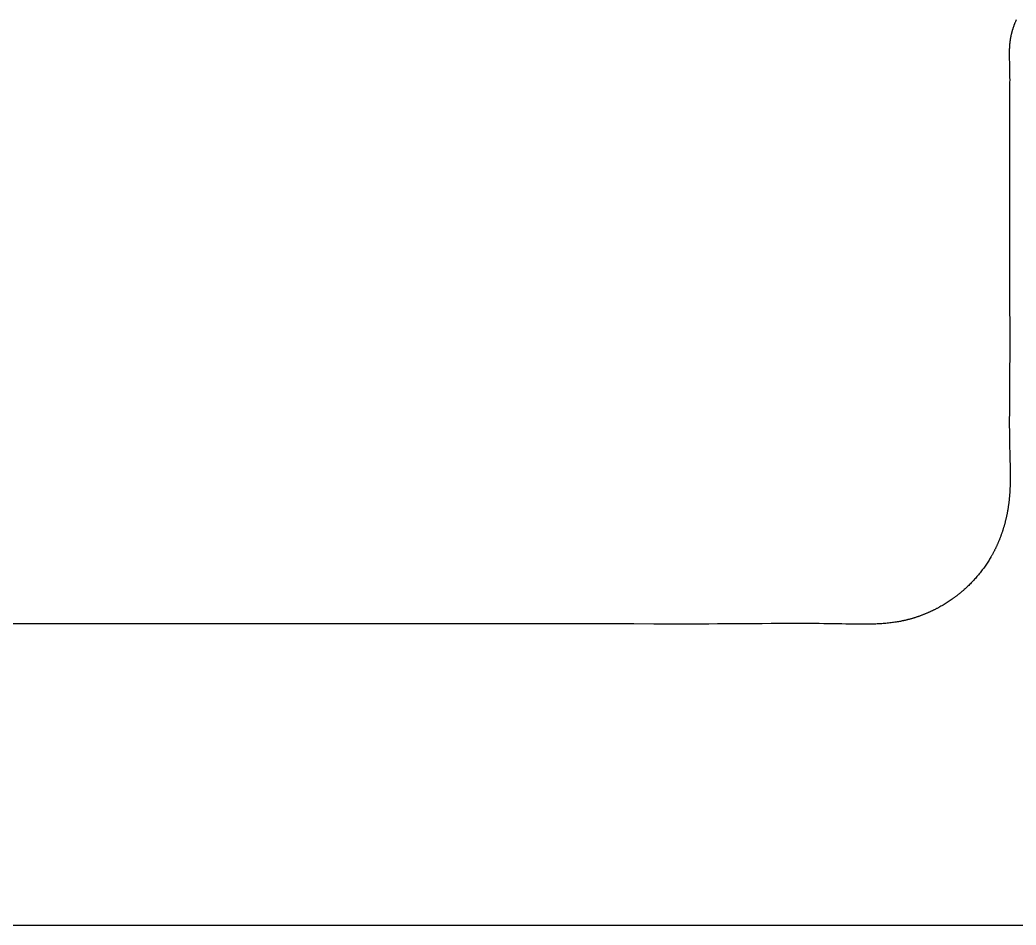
# Model space of a CAD drawing. Header units: millimetres. Extents: x -9 to 276, y -90 to 14.
# Drawn here: x 246.3 to 253.65, y 7.03 to 13.71 of the extents above; entities that cross this region are included whole.
import ezdxf

# ---------------------------------------------------------------- set-up
doc = ezdxf.new("R2010")
doc.units = ezdxf.units.MM
doc.layers.add('BLACK', color=7, linetype='CONTINUOUS')

msp = doc.modelspace()

# ---------------------------------------------------------------- linework, layer by layer
at = {"layer": 'BLACK', "linetype": 'Continuous'}
for p, q in [((253.635461, 13.671354), (253.634285, 13.668279)), ((253.636655, 13.674423), (253.635461, 13.671354)), ((253.637869, 13.677485), (253.636655, 13.674423)), ((253.639101, 13.68054), (253.637869, 13.677485)), ((253.640352, 13.683588), (253.639101, 13.68054)), ((253.641621, 13.686628), (253.640352, 13.683588)), ((253.642909, 13.689661), (253.641621, 13.686628)), ((253.644215, 13.692686), (253.642909, 13.689661)), ((253.64554, 13.695702), (253.644215, 13.692686)), ((253.648243, 13.701709), (253.64554, 13.695702)), ((253.651018, 13.70768), (253.648243, 13.701709)), ((253.613387, 13.599537), (253.612668, 13.596386)), ((253.614125, 13.602686), (253.613387, 13.599537)), ((253.614885, 13.605836), (253.614125, 13.602686)), ((253.615664, 13.608983), (253.614885, 13.605836)), ((253.616464, 13.612131), (253.615664, 13.608983)), ((253.617284, 13.615275), (253.616464, 13.612131)), ((253.618125, 13.61842), (253.617284, 13.615275)), ((253.618986, 13.621561), (253.618125, 13.61842)), ((253.619867, 13.624702), (253.618986, 13.621561)), ((253.620768, 13.627838), (253.619867, 13.624702)), ((253.62169, 13.630974), (253.620768, 13.627838)), ((253.622631, 13.634104), (253.62169, 13.630974)), ((253.623592, 13.637233), (253.622631, 13.634104)), ((253.624573, 13.640357), (253.623592, 13.637233)), ((253.625574, 13.643479), (253.624573, 13.640357)), ((253.626594, 13.646595), (253.625574, 13.643479)), ((253.627635, 13.649709), (253.626594, 13.646595)), ((253.628695, 13.652816), (253.627635, 13.649709)), ((253.629774, 13.65592), (253.628695, 13.652816)), ((253.630873, 13.659017), (253.629774, 13.65592)), ((253.631991, 13.662111), (253.630873, 13.659017)), ((253.633128, 13.665197), (253.631991, 13.662111)), ((253.634285, 13.668279), (253.633128, 13.665197)), ((253.602078, 13.528401), (253.601483, 13.521444)), ((253.602737, 13.535197), (253.602078, 13.528401)), ((253.60346, 13.541845), (253.602737, 13.535197)), ((253.604246, 13.548357), (253.60346, 13.541845)), ((253.605095, 13.554744), (253.604246, 13.548357)), ((253.606007, 13.561014), (253.605095, 13.554744)), ((253.606615, 13.564913), (253.606007, 13.561014)), ((253.607128, 13.568056), (253.606615, 13.564913)), ((253.607661, 13.571198), (253.607128, 13.568056)), ((253.608215, 13.574344), (253.607661, 13.571198)), ((253.608789, 13.577489), (253.608215, 13.574344)), ((253.609384, 13.580638), (253.608789, 13.577489)), ((253.609999, 13.583785), (253.609384, 13.580638)), ((253.610636, 13.586937), (253.609999, 13.583785)), ((253.611293, 13.590085), (253.610636, 13.586937)), ((253.61197, 13.593237), (253.611293, 13.590085)), ((253.612668, 13.596386), (253.61197, 13.593237)), ((253.599148, 13.466432), (253.599088, 13.457228)), ((253.599088, 13.457228), (253.599102, 13.447477)), ((253.599279, 13.475191), (253.599148, 13.466432)), ((253.59948, 13.483577), (253.599279, 13.475191)), ((253.599749, 13.491645), (253.59948, 13.483577)), ((253.600084, 13.499435), (253.599749, 13.491645)), ((253.600485, 13.506981), (253.600084, 13.499435)), ((253.600952, 13.51431), (253.600485, 13.506981)), ((253.601483, 13.521444), (253.600952, 13.51431)), ((253.599102, 13.447477), (253.599194, 13.437031)), ((253.599194, 13.437031), (253.59937, 13.42565)), ((253.59937, 13.42565), (253.599643, 13.412903)), ((253.599643, 13.412903), (253.600038, 13.397845)), ((253.600038, 13.397845), (253.600541, 13.380557)), ((253.600541, 13.380557), (253.601025, 13.363952)), ((253.601025, 13.363952), (253.601251, 13.355651)), ((253.601251, 13.355651), (253.601459, 13.347353)), ((253.601459, 13.347353), (253.601771, 13.332508)), ((253.601771, 13.332508), (253.602018, 13.317028)), ((253.602018, 13.317028), (253.602199, 13.300786)), ((253.602199, 13.300786), (253.602312, 13.283606)), ((253.60233, 13.245213), (253.602224, 13.222819)), ((253.602312, 13.283606), (253.602357, 13.265222)), ((253.602357, 13.265222), (253.60233, 13.245213)), ((253.601756, 13.166532), (253.601459, 13.133641)), ((253.602027, 13.196356), (253.601756, 13.166532)), ((253.602224, 13.222819), (253.602027, 13.196356)), ((253.601211, 13.099052), (253.601026, 13.062544)), ((253.601459, 13.133641), (253.601211, 13.099052)), ((253.600907, 13.023625), (253.600855, 12.981531)), ((253.601026, 13.062544), (253.600907, 13.023625)), ((253.600855, 12.981531), (253.600872, 12.934952)), ((253.600872, 12.934952), (253.600966, 12.88124)), ((253.600966, 12.88124), (253.601153, 12.813048)), ((253.601153, 12.813048), (253.601213, 12.793371)), ((253.601213, 12.793371), (253.601344, 12.749794)), ((253.601344, 12.749794), (253.601458, 12.706218)), ((253.601458, 12.706218), (253.601579, 12.637753)), ((253.601579, 12.637753), (253.601636, 12.562364)), ((253.601636, 12.562364), (253.601628, 12.476211)), ((253.601628, 12.476211), (253.601548, 12.369356)), ((253.601548, 12.369356), (253.601496, 12.316284)), ((253.601458, 12.278794), (253.601457, 11.851371)), ((253.601496, 12.316284), (253.601458, 12.278794)), ((253.601457, 11.851371), (253.601633, 11.764437)), ((253.601633, 11.764437), (253.601953, 11.641631)), ((253.601953, 11.641631), (253.602169, 11.560964)), ((253.602169, 11.560964), (253.602359, 11.480299)), ((253.602359, 11.480299), (253.602496, 11.399641)), ((253.602496, 11.399641), (253.602536, 11.359314)), ((253.602536, 11.359314), (253.602553, 11.31899)), ((253.602543, 11.278669), (253.602504, 11.23835)), ((253.602553, 11.31899), (253.602543, 11.278669)), ((253.602432, 11.198036), (253.602323, 11.157725)), ((253.602504, 11.23835), (253.602432, 11.198036)), ((253.602174, 11.117418), (253.601983, 11.077115)), ((253.602323, 11.157725), (253.602174, 11.117418)), ((253.601745, 11.036818), (253.601457, 10.996525)), ((253.601983, 11.077115), (253.601745, 11.036818)), ((253.601457, 10.996525), (253.601041, 10.947009)), ((253.600492, 10.884357), (253.600144, 10.839371)), ((253.600885, 10.929339), (253.600492, 10.884357)), ((253.601041, 10.947009), (253.600885, 10.929339)), ((253.6, 10.816875), (253.599884, 10.794376)), ((253.600144, 10.839371), (253.6, 10.816875)), ((253.599801, 10.771873), (253.599757, 10.749366)), ((253.599757, 10.749366), (253.599757, 10.726855)), ((253.599884, 10.794376), (253.599801, 10.771873)), ((253.599757, 10.726855), (253.599806, 10.704339)), ((253.599806, 10.704339), (253.599911, 10.681817)), ((253.599911, 10.681817), (253.600076, 10.659289)), ((253.600076, 10.659289), (253.600308, 10.636754)), ((253.600308, 10.636754), (253.600612, 10.614212)), ((253.600612, 10.614212), (253.600792, 10.602937)), ((253.600792, 10.602937), (253.600992, 10.591661)), ((253.600992, 10.591661), (253.601213, 10.580383)), ((253.601213, 10.580383), (253.601456, 10.569102)), ((253.601456, 10.569102), (253.601975, 10.547599)), ((253.601975, 10.547599), (253.602666, 10.521946)), ((253.602666, 10.521946), (253.603388, 10.496594)), ((253.603388, 10.496594), (253.604024, 10.474336)), ((253.604024, 10.474336), (253.604633, 10.452081)), ((253.604633, 10.452081), (253.605189, 10.429833)), ((253.605189, 10.429833), (253.605439, 10.418713)), ((253.605439, 10.418713), (253.605666, 10.407595)), ((253.605666, 10.407595), (253.605867, 10.396481)), ((253.605867, 10.396481), (253.606038, 10.38537)), ((253.606038, 10.38537), (253.606176, 10.374263)), ((253.606176, 10.374263), (253.606277, 10.363161)), ((253.605942, 10.296657), (253.605697, 10.285596)), ((253.606127, 10.307726), (253.605942, 10.296657)), ((253.606256, 10.318801), (253.606127, 10.307726)), ((253.606332, 10.329883), (253.606256, 10.318801)), ((253.606277, 10.363161), (253.606339, 10.352063)), ((253.606359, 10.34097), (253.606332, 10.329883)), ((253.606339, 10.352063), (253.606359, 10.34097)), ((253.602801, 10.219392), (253.602435, 10.213889)), ((253.603145, 10.224897), (253.602801, 10.219392)), ((253.60347, 10.230404), (253.603145, 10.224897)), ((253.604061, 10.241425), (253.60347, 10.230404)), ((253.604575, 10.252456), (253.604061, 10.241425)), ((253.605017, 10.263494), (253.604575, 10.252456)), ((253.60539, 10.274541), (253.605017, 10.263494)), ((253.605697, 10.285596), (253.60539, 10.274541)), ((253.596293, 10.148061), (253.595622, 10.142594)), ((253.596938, 10.153532), (253.596293, 10.148061)), ((253.597557, 10.159005), (253.596938, 10.153532)), ((253.598151, 10.164481), (253.597557, 10.159005)), ((253.59872, 10.16996), (253.598151, 10.164481)), ((253.599265, 10.175442), (253.59872, 10.16996)), ((253.599787, 10.180926), (253.599265, 10.175442)), ((253.600284, 10.186414), (253.599787, 10.180926)), ((253.600759, 10.191903), (253.600284, 10.186414)), ((253.601211, 10.197396), (253.600759, 10.191903)), ((253.601641, 10.202891), (253.601211, 10.197396)), ((253.602049, 10.208389), (253.601641, 10.202891)), ((253.602435, 10.213889), (253.602049, 10.208389)), ((253.584532, 10.072036), (253.583638, 10.067383)), ((253.585405, 10.076693), (253.584532, 10.072036)), ((253.58626, 10.08136), (253.585405, 10.076693)), ((253.587096, 10.086031), (253.58626, 10.08136)), ((253.587913, 10.090712), (253.587096, 10.086031)), ((253.58871, 10.095397), (253.587913, 10.090712)), ((253.589488, 10.100091), (253.58871, 10.095397)), ((253.590247, 10.104789), (253.589488, 10.100091)), ((253.590987, 10.109496), (253.590247, 10.104789)), ((253.591707, 10.114206), (253.590987, 10.109496)), ((253.592409, 10.118925), (253.591707, 10.114206)), ((253.59309, 10.123646), (253.592409, 10.118925)), ((253.593752, 10.128377), (253.59309, 10.123646)), ((253.594395, 10.13311), (253.593752, 10.128377)), ((253.595018, 10.137851), (253.594395, 10.13311)), ((253.595622, 10.142594), (253.595018, 10.137851)), ((253.567995, 9.998582), (253.566804, 9.994064)), ((253.569167, 10.003106), (253.567995, 9.998582)), ((253.570322, 10.007643), (253.569167, 10.003106)), ((253.571457, 10.012185), (253.570322, 10.007643)), ((253.572575, 10.016741), (253.571457, 10.012185)), ((253.573674, 10.021301), (253.572575, 10.016741)), ((253.574755, 10.025874), (253.573674, 10.021301)), ((253.575816, 10.030451), (253.574755, 10.025874)), ((253.57686, 10.035041), (253.575816, 10.030451)), ((253.577884, 10.039636), (253.57686, 10.035041)), ((253.578891, 10.044242), (253.577884, 10.039636)), ((253.579878, 10.048853), (253.578891, 10.044242)), ((253.580846, 10.053476), (253.579878, 10.048853)), ((253.581796, 10.058103), (253.580846, 10.053476)), ((253.582727, 10.062741), (253.581796, 10.058103)), ((253.583638, 10.067383), (253.582727, 10.062741)), ((253.545312, 9.923176), (253.54382, 9.918839)), ((253.546788, 9.927528), (253.545312, 9.923176)), ((253.548246, 9.931888), (253.546788, 9.927528)), ((253.549687, 9.936262), (253.548246, 9.931888)), ((253.55111, 9.940644), (253.549687, 9.936262)), ((253.552516, 9.94504), (253.55111, 9.940644)), ((253.553903, 9.949443), (253.552516, 9.94504)), ((253.555274, 9.953862), (253.553903, 9.949443)), ((253.556627, 9.958286), (253.555274, 9.953862)), ((253.557962, 9.962725), (253.556627, 9.958286)), ((253.559278, 9.96717), (253.557962, 9.962725)), ((253.560578, 9.971629), (253.559278, 9.96717)), ((253.561859, 9.976095), (253.560578, 9.971629)), ((253.563123, 9.980575), (253.561859, 9.976095)), ((253.564367, 9.98506), (253.563123, 9.980575)), ((253.565595, 9.989559), (253.564367, 9.98506)), ((253.566804, 9.994064), (253.565595, 9.989559)), ((253.517625, 9.851022), (253.515845, 9.846887)), ((253.519386, 9.855166), (253.517625, 9.851022)), ((253.521133, 9.859328), (253.519386, 9.855166)), ((253.522861, 9.863497), (253.521133, 9.859328)), ((253.524575, 9.867683), (253.522861, 9.863497)), ((253.52627, 9.871878), (253.524575, 9.867683)), ((253.527951, 9.876089), (253.52627, 9.871878)), ((253.529613, 9.880308), (253.527951, 9.876089)), ((253.53126, 9.884544), (253.529613, 9.880308)), ((253.532889, 9.888787), (253.53126, 9.884544)), ((253.534502, 9.893046), (253.532889, 9.888787)), ((253.536097, 9.897314), (253.534502, 9.893046)), ((253.537676, 9.901597), (253.536097, 9.897314)), ((253.539237, 9.905888), (253.537676, 9.901597)), ((253.540782, 9.910195), (253.539237, 9.905888)), ((253.542309, 9.914509), (253.540782, 9.910195)), ((253.54382, 9.918839), (253.542309, 9.914509)), ((253.483163, 9.778636), (253.481099, 9.774742)), ((253.48521, 9.782541), (253.483163, 9.778636)), ((253.487244, 9.786463), (253.48521, 9.782541)), ((253.48926, 9.790395), (253.487244, 9.786463)), ((253.491262, 9.794345), (253.48926, 9.790395)), ((253.493247, 9.798304), (253.491262, 9.794345)), ((253.495218, 9.802282), (253.493247, 9.798304)), ((253.497172, 9.806268), (253.495218, 9.802282)), ((253.499112, 9.810272), (253.497172, 9.806268)), ((253.501034, 9.814286), (253.499112, 9.810272)), ((253.502943, 9.818317), (253.501034, 9.814286)), ((253.504833, 9.822357), (253.502943, 9.818317)), ((253.50671, 9.826415), (253.504833, 9.822357)), ((253.508568, 9.830481), (253.50671, 9.826415)), ((253.510413, 9.834565), (253.508568, 9.830481)), ((253.512239, 9.838658), (253.510413, 9.834565)), ((253.514051, 9.842768), (253.512239, 9.838658)), ((253.515845, 9.846887), (253.514051, 9.842768)), ((253.440614, 9.705868), (253.435823, 9.69852)), ((253.445332, 9.71325), (253.440614, 9.705868)), ((253.449975, 9.720665), (253.445332, 9.71325)), ((253.454545, 9.728112), (253.449975, 9.720665)), ((253.45904, 9.735589), (253.454545, 9.728112)), ((253.46346, 9.743097), (253.45904, 9.735589)), ((253.464049, 9.744109), (253.46346, 9.743097)), ((253.466234, 9.74789), (253.464049, 9.744109)), ((253.468401, 9.751682), (253.466234, 9.74789)), ((253.470557, 9.755492), (253.468401, 9.751682)), ((253.472694, 9.759312), (253.470557, 9.755492)), ((253.474819, 9.76315), (253.472694, 9.759312)), ((253.476927, 9.766999), (253.474819, 9.76315)), ((253.479022, 9.770865), (253.476927, 9.766999)), ((253.481099, 9.774742), (253.479022, 9.770865)), ((253.389472, 9.634035), (253.383973, 9.62707)), ((253.394903, 9.641043), (253.389472, 9.634035)), ((253.400265, 9.648092), (253.394903, 9.641043)), ((253.405558, 9.655181), (253.400265, 9.648092)), ((253.41078, 9.662311), (253.405558, 9.655181)), ((253.415932, 9.669478), (253.41078, 9.662311)), ((253.421013, 9.676684), (253.415932, 9.669478)), ((253.426022, 9.683927), (253.421013, 9.676684)), ((253.430958, 9.691206), (253.426022, 9.683927)), ((253.435823, 9.69852), (253.430958, 9.691206)), ((253.32535, 9.55993), (253.31914, 9.553486)), ((253.331499, 9.566425), (253.32535, 9.55993)), ((253.337586, 9.572971), (253.331499, 9.566425)), ((253.343611, 9.579567), (253.337586, 9.572971)), ((253.349572, 9.586213), (253.343611, 9.579567)), ((253.35547, 9.592907), (253.349572, 9.586213)), ((253.361302, 9.599648), (253.35547, 9.592907)), ((253.36707, 9.606435), (253.361302, 9.599648)), ((253.372771, 9.613269), (253.36707, 9.606435)), ((253.378405, 9.620147), (253.372771, 9.613269)), ((253.383973, 9.62707), (253.378405, 9.620147)), ((253.243575, 9.483369), (253.240127, 9.480497)), ((253.24701, 9.486257), (253.243575, 9.483369)), ((253.250432, 9.489159), (253.24701, 9.486257)), ((253.253842, 9.492077), (253.250432, 9.489159)), ((253.257238, 9.495011), (253.253842, 9.492077)), ((253.260621, 9.497959), (253.257238, 9.495011)), ((253.26399, 9.500922), (253.260621, 9.497959)), ((253.267347, 9.5039), (253.26399, 9.500922)), ((253.274018, 9.5099), (253.267347, 9.5039)), ((253.280635, 9.515958), (253.274018, 9.5099)), ((253.287197, 9.522074), (253.280635, 9.515958)), ((253.293702, 9.528246), (253.287197, 9.522074)), ((253.300149, 9.534475), (253.293702, 9.528246)), ((253.306538, 9.540758), (253.300149, 9.534475)), ((253.312869, 9.547095), (253.306538, 9.540758)), ((253.31914, 9.553486), (253.312869, 9.547095)), ((253.141163, 9.408146), (253.133588, 9.403337)), ((253.148692, 9.413022), (253.141163, 9.408146)), ((253.156174, 9.417962), (253.148692, 9.413022)), ((253.163608, 9.422966), (253.156174, 9.417962)), ((253.170993, 9.428034), (253.163608, 9.422966)), ((253.178328, 9.433165), (253.170993, 9.428034)), ((253.183316, 9.43671), (253.178328, 9.433165)), ((253.186953, 9.439324), (253.183316, 9.43671)), ((253.190579, 9.441954), (253.186953, 9.439324)), ((253.194194, 9.444602), (253.190579, 9.441954)), ((253.197798, 9.447266), (253.194194, 9.444602)), ((253.20139, 9.449946), (253.197798, 9.447266)), ((253.204971, 9.452643), (253.20139, 9.449946)), ((253.208541, 9.455356), (253.204971, 9.452643)), ((253.212098, 9.458085), (253.208541, 9.455356)), ((253.215644, 9.460831), (253.212098, 9.458085)), ((253.219178, 9.463593), (253.215644, 9.460831)), ((253.2227, 9.466371), (253.219178, 9.463593)), ((253.22621, 9.469164), (253.2227, 9.466371)), ((253.229708, 9.471974), (253.22621, 9.469164)), ((253.233194, 9.474799), (253.229708, 9.471974)), ((253.236667, 9.47764), (253.233194, 9.474799)), ((253.240127, 9.480497), (253.236667, 9.47764)), ((253.006993, 9.335807), (253.002899, 9.333996)), ((253.011081, 9.337636), (253.006993, 9.335807)), ((253.01516, 9.339485), (253.011081, 9.337636)), ((253.019234, 9.341352), (253.01516, 9.339485)), ((253.023299, 9.343237), (253.019234, 9.341352)), ((253.027357, 9.345142), (253.023299, 9.343237)), ((253.031407, 9.347064), (253.027357, 9.345142)), ((253.03545, 9.349006), (253.031407, 9.347064)), ((253.039484, 9.350965), (253.03545, 9.349006)), ((253.043511, 9.352943), (253.039484, 9.350965)), ((253.047529, 9.354939), (253.043511, 9.352943)), ((253.051539, 9.356954), (253.047529, 9.354939)), ((253.055541, 9.358986), (253.051539, 9.356954)), ((253.059534, 9.361037), (253.055541, 9.358986)), ((253.063518, 9.363106), (253.059534, 9.361037)), ((253.067494, 9.365192), (253.063518, 9.363106)), ((253.07146, 9.367297), (253.067494, 9.365192)), ((253.075417, 9.369419), (253.07146, 9.367297)), ((253.079365, 9.371559), (253.075417, 9.369419)), ((253.083304, 9.373716), (253.079365, 9.371559)), ((253.087233, 9.375891), (253.083304, 9.373716)), ((253.095061, 9.380294), (253.087233, 9.375891)), ((253.102851, 9.384766), (253.095061, 9.380294)), ((253.110599, 9.389307), (253.102851, 9.384766)), ((253.118305, 9.393916), (253.110599, 9.389307)), ((253.125969, 9.398593), (253.118305, 9.393916)), ((253.133588, 9.403337), (253.125969, 9.398593)), ((252.755264, 9.262076), (252.746253, 9.260759)), ((252.764149, 9.263455), (252.755264, 9.262076)), ((252.772915, 9.264894), (252.764149, 9.263455)), ((252.781567, 9.266395), (252.772915, 9.264894)), ((252.79011, 9.267956), (252.781567, 9.266395)), ((252.79659, 9.269194), (252.79011, 9.267956)), ((252.800861, 9.270037), (252.79659, 9.269194)), ((252.80513, 9.270898), (252.800861, 9.270037)), ((252.8094, 9.271781), (252.80513, 9.270898)), ((252.813667, 9.272684), (252.8094, 9.271781)), ((252.817936, 9.273607), (252.813667, 9.272684)), ((252.822201, 9.27455), (252.817936, 9.273607)), ((252.826468, 9.275514), (252.822201, 9.27455)), ((252.830731, 9.276497), (252.826468, 9.275514)), ((252.834995, 9.277502), (252.830731, 9.276497)), ((252.839255, 9.278526), (252.834995, 9.277502)), ((252.843516, 9.279571), (252.839255, 9.278526)), ((252.847772, 9.280635), (252.843516, 9.279571)), ((252.85203, 9.28172), (252.847772, 9.280635)), ((252.856282, 9.282825), (252.85203, 9.28172)), ((252.860536, 9.283951), (252.856282, 9.282825)), ((252.864784, 9.285096), (252.860536, 9.283951)), ((252.869032, 9.286262), (252.864784, 9.285096)), ((252.873276, 9.287447), (252.869032, 9.286262)), ((252.877519, 9.288653), (252.873276, 9.287447)), ((252.881758, 9.289878), (252.877519, 9.288653)), ((252.885995, 9.291124), (252.881758, 9.289878)), ((252.890227, 9.292389), (252.885995, 9.291124)), ((252.894459, 9.293675), (252.890227, 9.292389)), ((252.898685, 9.29498), (252.894459, 9.293675)), ((252.902909, 9.296306), (252.898685, 9.29498)), ((252.907128, 9.297651), (252.902909, 9.296306)), ((252.911346, 9.299017), (252.907128, 9.297651)), ((252.915557, 9.300401), (252.911346, 9.299017)), ((252.919767, 9.301806), (252.915557, 9.300401)), ((252.92397, 9.303231), (252.919767, 9.301806)), ((252.928172, 9.304675), (252.92397, 9.303231)), ((252.932367, 9.306139), (252.928172, 9.304675)), ((252.936559, 9.307623), (252.932367, 9.306139)), ((252.940745, 9.309125), (252.936559, 9.307623)), ((252.944928, 9.310648), (252.940745, 9.309125)), ((252.949104, 9.31219), (252.944928, 9.310648)), ((252.953277, 9.313752), (252.949104, 9.31219)), ((252.957443, 9.315333), (252.953277, 9.313752)), ((252.961605, 9.316934), (252.957443, 9.315333)), ((252.965761, 9.318554), (252.961605, 9.316934)), ((252.969912, 9.320193), (252.965761, 9.318554)), ((252.974056, 9.321851), (252.969912, 9.320193)), ((252.978196, 9.323529), (252.974056, 9.321851)), ((252.982328, 9.325226), (252.978196, 9.323529)), ((252.986456, 9.326942), (252.982328, 9.325226)), ((252.990576, 9.328677), (252.986456, 9.326942)), ((252.994691, 9.330431), (252.990576, 9.328677)), ((252.998798, 9.332204), (252.994691, 9.330431)), ((253.002899, 9.333996), (252.998798, 9.332204)), ((246.371593, 9.25), (245.329752, 9.249992)), ((246.731995, 9.250016), (246.371593, 9.25)), ((247.545494, 9.250039), (246.731995, 9.250016)), ((248.083527, 9.25), (247.545494, 9.250039)), ((248.446928, 9.249939), (248.083527, 9.25)), ((248.829543, 9.249875), (248.446928, 9.249939)), ((249.20263, 9.249854), (248.829543, 9.249875)), ((249.516238, 9.249896), (249.20263, 9.249854)), ((249.795462, 9.25), (249.516238, 9.249896)), ((249.927533, 9.250073), (249.795462, 9.25)), ((250.075672, 9.250154), (249.927533, 9.250073)), ((250.253576, 9.250216), (250.075672, 9.250154)), ((250.401208, 9.250209), (250.253576, 9.250216)), ((250.531938, 9.250136), (250.401208, 9.250209)), ((250.651429, 9.25), (250.531938, 9.250136)), ((250.740444, 9.249852), (250.651429, 9.25)), ((250.829466, 9.249683), (250.740444, 9.249852)), ((250.976033, 9.249413), (250.829466, 9.249683)), ((251.077244, 9.249279), (250.976033, 9.249413)), ((251.164277, 9.249227), (251.077244, 9.249279)), ((251.242592, 9.249248), (251.164277, 9.249227)), ((251.314808, 9.249337), (251.242592, 9.249248)), ((251.382426, 9.249493), (251.314808, 9.249337)), ((251.446403, 9.249715), (251.382426, 9.249493)), ((251.507396, 9.25), (251.446403, 9.249715)), ((251.552476, 9.25026), (251.507396, 9.25)), ((251.597546, 9.250552), (251.552476, 9.25026)), ((251.687669, 9.251192), (251.597546, 9.250552)), ((251.77717, 9.251828), (251.687669, 9.251192)), ((251.842865, 9.252244), (251.77717, 9.251828)), ((251.899173, 9.252539), (251.842865, 9.252244)), ((251.94979, 9.252737), (251.899173, 9.252539)), ((251.996462, 9.252848), (251.94979, 9.252737)), ((252.040183, 9.25288), (251.996462, 9.252848)), ((252.081581, 9.252837), (252.040183, 9.25288)), ((252.121087, 9.252722), (252.081581, 9.252837)), ((252.15901, 9.252536), (252.121087, 9.252722)), ((252.195583, 9.25228), (252.15901, 9.252536)), ((252.230984, 9.251957), (252.195583, 9.25228)), ((252.265357, 9.251567), (252.230984, 9.251957)), ((252.298817, 9.251111), (252.265357, 9.251567)), ((252.331459, 9.250589), (252.298817, 9.251111)), ((252.363363, 9.250001), (252.331459, 9.250589)), ((252.394449, 9.249365), (252.363363, 9.250001)), ((252.426258, 9.248714), (252.394449, 9.249365)), ((252.450127, 9.248275), (252.426258, 9.248714)), ((252.470531, 9.247961), (252.450127, 9.248275)), ((252.488835, 9.247748), (252.470531, 9.247961)), ((252.505678, 9.247621), (252.488835, 9.247748)), ((252.521423, 9.247575), (252.505678, 9.247621)), ((252.536301, 9.247605), (252.521423, 9.247575)), ((252.550468, 9.247708), (252.536301, 9.247605)), ((252.564036, 9.247882), (252.550468, 9.247708)), ((252.577091, 9.248124), (252.564036, 9.247882)), ((252.589697, 9.248434), (252.577091, 9.248124)), ((252.601907, 9.248811), (252.589697, 9.248434)), ((252.613762, 9.249254), (252.601907, 9.248811)), ((252.625298, 9.249761), (252.613762, 9.249254)), ((252.636543, 9.250333), (252.625298, 9.249761)), ((252.647523, 9.250968), (252.636543, 9.250333)), ((252.658257, 9.251667), (252.647523, 9.250968)), ((252.668765, 9.252429), (252.658257, 9.251667)), ((252.679062, 9.253254), (252.668765, 9.252429)), ((252.689162, 9.254141), (252.679062, 9.253254)), ((252.699079, 9.255089), (252.689162, 9.254141)), ((252.708822, 9.2561), (252.699079, 9.255089)), ((252.718403, 9.257173), (252.708822, 9.2561)), ((252.727829, 9.258307), (252.718403, 9.257173)), ((252.73711, 9.259502), (252.727829, 9.258307)), ((252.746253, 9.260759), (252.73711, 9.259502)), ((245.247375, 7.0276), (269.102575, 7.0276))]:
    msp.add_line(p, q, dxfattribs=at)

doc.saveas('drawing.dxf')
